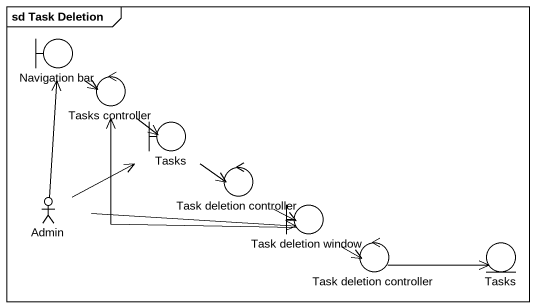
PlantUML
@startuml
mainframe sd Task Deletion
boundary "Navigation bar" as Navigation_bar
control "Tasks controller" as Tasks_controller
boundary Tasks
control "Task deletion controller" as Task_deletion_controller
actor Admin
boundary "Task deletion window" as Task_deletion_window
control "Task deletion controller" as Task_deletion_controller_2
entity "Tasks" as Tasks_2
Navigation_bar --> Tasks_controller
Tasks_controller --> Tasks
Tasks --> Task_deletion_controller
Task_deletion_controller -right-> Task_deletion_window
Admin -up-> Navigation_bar
Admin -right-> Tasks
Admin -right-> Task_deletion_window
Task_deletion_window -up-> Tasks_controller
Task_deletion_window -right-> Task_deletion_controller_2
Task_deletion_controller_2 -right-> Tasks_2
@enduml
